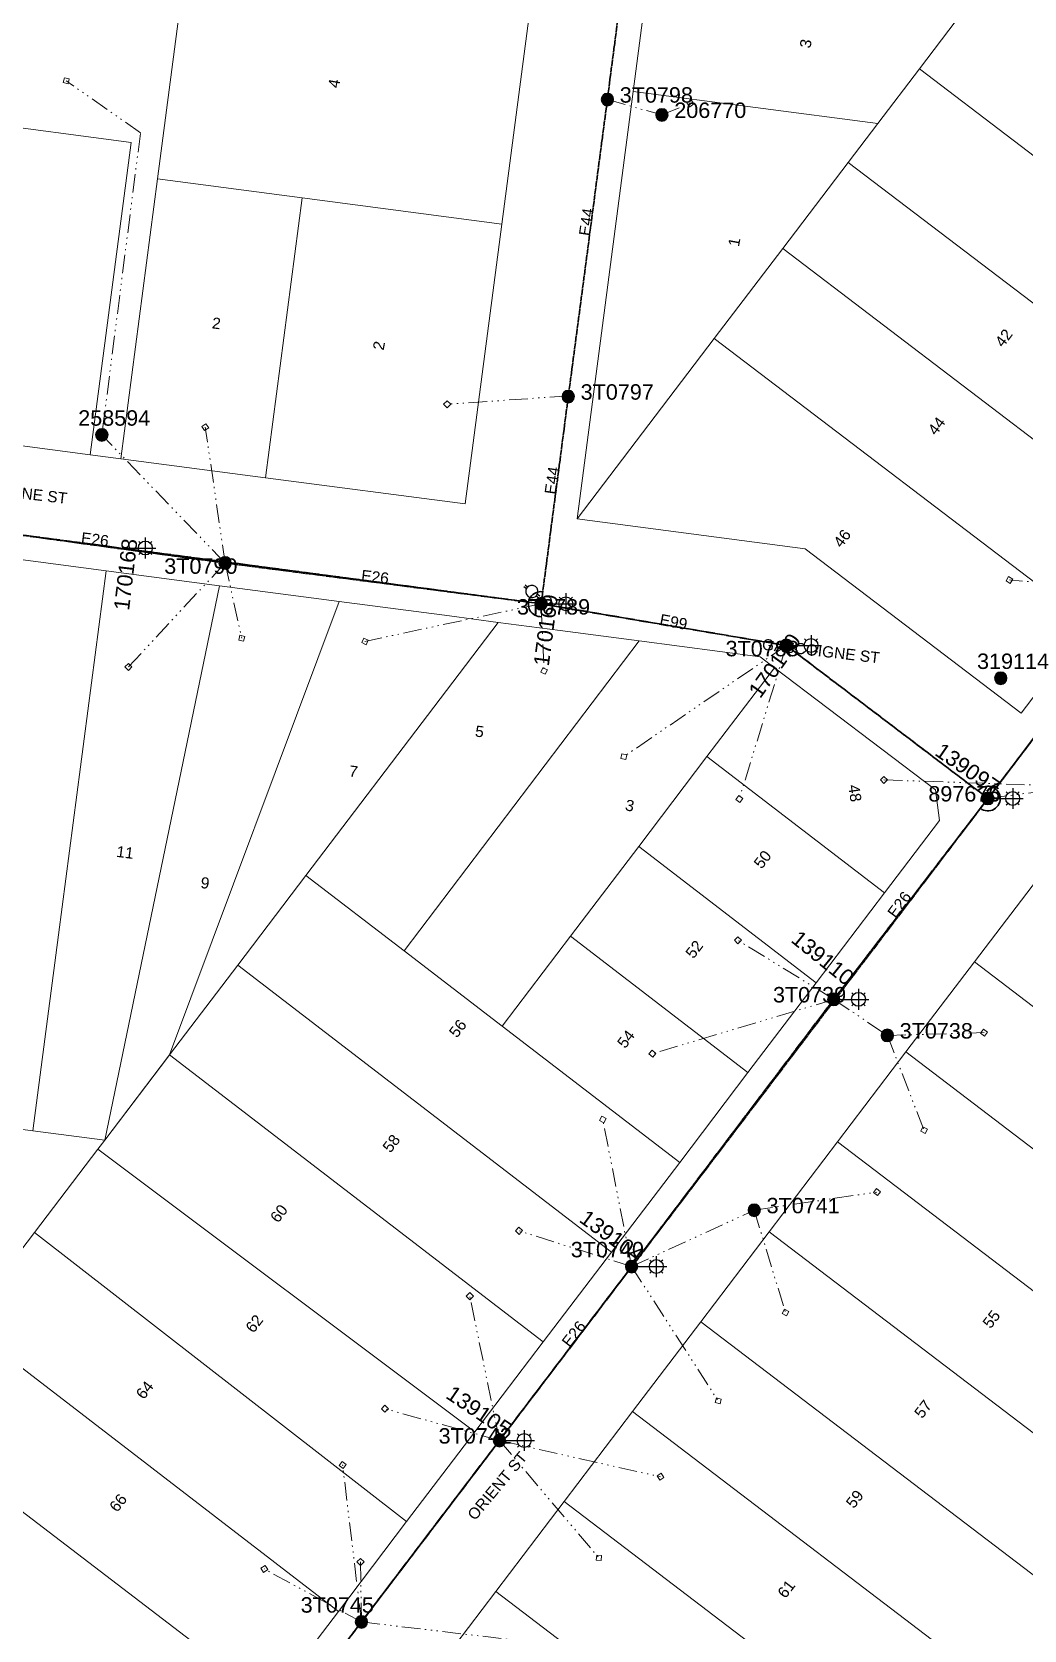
# Model space of a CAD drawing. Header units: metres. Extents: x 264899 to 270320, y 6185871 to 6191197.
# Drawn here: x 267443.8 to 267604.4, y 6186640 to 6186898.8 of the extents above; entities that cross this region are included whole.
import ezdxf
from ezdxf.enums import TextEntityAlignment as Align

# ---------------------------------------------------------------- set-up
doc = ezdxf.new("R2010")
doc.units = ezdxf.units.M
doc.linetypes.add('Cable Exist OH', pattern=[1, 1, 0])
doc.linetypes.add('PHANTOMX2', pattern=[6.6, 3, -0.75, 0.2, -0.75, 0.2, -0.75, 0.2, -0.75])
doc.layers.get('0').update_dxf_attribs({"color": 6})
for name, color, linetype, lineweight in [('_User_HV_Exist', 1, 'Continuous', 35), ('_User_LV_Exist', 5, 'Continuous', 35), ('Cadastre Land Parcels_SP_EXT', 118, 'Continuous', 15), ('Cadastre Roads_SP_EXT', 218, 'Continuous', 15), ('Mains_HV_EXT', 13, 'Continuous', 25), ('Mains_LV_EXT', 163, 'Continuous', 25), ('Mains_SL_EXT', 131, 'Continuous', 25), ('Services_SP_EXT', 42, 'PHANTOMX2', 20)]:
    doc.layers.add(name, color=color, linetype=linetype, lineweight=lineweight)
for name, color, linetype in [('Equip_SP_LV_EXT', 7, 'Continuous'), ('Equip_SP_SL_EXT', 7, 'Continuous'), ('SupportsOH_SP_TR_HV_LV_SL_EXT', 7, 'Continuous')]:
    doc.layers.add(name, color=color, linetype=linetype)
doc.layers.get('0').freeze()
doc.styles.add('iecARIAL', font='arial.ttf', dxfattribs={"height": 2})
doc.styles.add('POLE_LABEL', font='arial.ttf', dxfattribs={"height": 2})
doc.styles.add('SL_LABEL', font='arial.ttf', dxfattribs={"height": 2})
doc.styles.get("Standard").update_dxf_attribs({"font": 'arial.ttf'})

# ---------------------------------------------------------------- blocks, each defined once
blk = doc.blocks.new('LV_OH_LINKS_OPEN_EXT')
for p, q in [((-0.17, 4.97), (-0.17, 5.46)), ((0.17, 4.97), (0.17, 5.46)), ((-0.17, 3), (-0.17, 2.5)), ((0.17, 3), (0.17, 2.5))]:
    blk.add_line(p, q)
blk.add_lwpolyline([(0, 2.99, 1), (0, 4.98, 1)], format="xyb", close=True)
at = {"flags": 9}
for tag, p in [('ACTUAL_STATUS', (0, 0)), ('CONSTRUCTED_VOLTAGE', (0, -0.2)), ('OPERATING_VOLTAGE', (0, -0.6)), ('ORIENTATION', (0, -0.8)), ('OWNED_BY', (0, -1)), ('STATE', (0, -1.2)), ('SWITCH_TYPE', (0, -1.4)), ('NO_PHASES', (0, -0.4)), ('USAGE', (0, -1.6)), ('LEGEND', (0, -1.8)), ('NOTES', (0, -2))]:
    blk.add_attdef(tag, text='', height=0.2, dxfattribs=at).set_placement(p, align=Align.MIDDLE_LEFT)
at = {"flags": 1}
blk.add_attdef('Z', (0, 0), '', height=0.2, dxfattribs=at)
blk = doc.blocks.new('SL_LANTERN_EXT')
at = {"flags": 9}
for tag, p in [('LRATECODE', (-7.4, 0)), ('LOUTREACHVOCAB', (-7.2, 0)), ('LOUTREACH', (-7, 0)), ('LANTNUMBER', (-6.6, 0)), ('LNEW', (-6.4, 0)), ('LMASTVOCAB', (-6.2, 0)), ('LMAST', (-6, 0)), ('LLAMPVOCAB', (-5.8, 0)), ('LLAMP', (-5.6, 0)), ('LEXIST', (-5.4, 0)), ('LCHARGE3PERCENT', (-5.2, 0)), ('LCHARGE3', (-5, 0)), ('LCHARGE2PERCENT', (-4.8, 0)), ('LCHARGE2', (-4.6, 0)), ('LCHARGE1PERCENT', (-4.4, 0)), ('LCHARGE1', (-4.2, 0)), ('LCATEGORY', (-4, 0)), ('LBRACKETVOCAB', (-3.8, 0)), ('LBRACKET', (-3.6, 0)), ('LKINGHEIGHT', (-3.4, 0)), ('CREPLACE', (-3.2, 0)), ('CREMOVE', (-3, 0)), ('CNUMBER', (-2.8, 0)), ('CNEW', (-2.6, 0)), ('CEXIST', (-2.4, 0)), ('USAGE', (-2.2, 0)), ('STATE', (-2, 0)), ('OWNED_BY', (-1.8, 0)), ('ORIENTATION', (-1.6, 0)), ('OPERATING_VOLTAGE', (-1.4, 0)), ('NO_PHASES', (-1.2, 0)), ('LANTERN_TYPE', (-1, 0)), ('LANTERN_PURPOSE', (-0.8, 0)), ('CONTROL_TYPE', (-0.6, 0)), ('CONSTRUCTED_VOLTAGE', (-0.4, 0))]:
    blk.add_attdef(tag, text='', height=0.001, rotation=270, dxfattribs=at).set_placement(p, align=Align.MIDDLE_LEFT)
at = {"style": 'SL_LABEL', "flags": 9}
blk.add_attdef('STREET_CODE', text='', height=0.001, rotation=270, dxfattribs=at).set_placement((0, 0), align=Align.MIDDLE_LEFT)
at = {"flags": 1}
blk.add_attdef('Z', (0, 0), '', height=0.001, rotation=270, dxfattribs=at)
at = {"width": 0.9}
blk.add_attdef('LNUMBER', text='', height=1, dxfattribs=at).set_placement((7, -1), align=Align.MIDDLE_LEFT)
at = {"flags": 9}
for tag, p in [('LREMOVE', (0, -7.6)), ('LREPLACE', (0, -7.8)), ('LTYPE', (0, -8)), ('LTYPEVOCAB', (0, -8.2)), ('LEGEND', (0, -8.4)), ('SUBURB', (0, -8.6)), ('STREETNAME', (0, -8.8)), ('LOCATION', (0, -9)), ('NOTES', (0, -9.2)), ('MAINTAINED_BY', (0, -9.86))]:
    blk.add_attdef(tag, text='', height=0.001, dxfattribs=at).set_placement(p, align=Align.MIDDLE_LEFT)
blk.add_attdef('OPERATED_BY', (0, -9.61), '', height=0.001, dxfattribs=at)
blk.add_wipeout([(5.69, 0), (5.06, -1.06), (4, -1.69), (2.94, -1.06), (2.31, 0), (2.94, 1.06), (4, 1.69), (5.06, 1.06)])
for p, q in [((0, 0), (4, 0)), ((2.94, 1.06), (3.2, 0.8)), ((4, 1.69), (4, 0)), ((5.06, 1.06), (4.8, 0.8)), ((2.94, -1.06), (3.2, -0.8)), ((4, 0), (5.69, 0)), ((4, 0), (4, -1.69)), ((5.06, -1.06), (4.8, -0.8))]:
    blk.add_line(p, q)
blk.add_circle((4, 0), 1.12)
blk = doc.blocks.new('CCP_EXT')
at = {"flags": 9}
blk.add_attdef('NOTES', text='', height=0.2, dxfattribs=at).set_placement((0, -2), align=Align.MIDDLE_LEFT)
blk.add_wipeout([(0, 0.57), (0.57, 0), (0, -0.57), (-0.57, 0)])
blk.add_lwpolyline([(-0.57, 0), (0, 0.57), (0.57, 0), (0, -0.57), (-0.57, 0)])
at = {"flags": 1}
blk.add_attdef('Z', (0, 0), '', height=0.2, dxfattribs=at)
at = {"flags": 9}
for tag, p in [('CCP_TYPE', (0, 0)), ('CONSTRUCTED_VOLTAGE', (0, -0.2)), ('OPERATING_VOLTAGE', (0, -0.6)), ('ORIENTATION', (0, -0.8)), ('OWNED_BY', (0, -1)), ('STATE', (0, -1.8)), ('NO_PHASES', (0, -0.4)), ('USAGE', (0, -1.2)), ('LEGEND', (0, -1.4)), ('LIFE_SUPPORT', (0, -1.6))]:
    blk.add_attdef(tag, text='', height=0.2, dxfattribs=at).set_placement(p, align=Align.MIDDLE_LEFT)
blk = doc.blocks.new('POLE_EXT')
blk.add_hatch(color=256).paths.add_polyline_path([(-1, 0, 1), (1, 0, 1)])
blk.add_lwpolyline([(-1, 0, 1), (1, 0, 1)], format="xyb", close=True)
at = {"flags": 8}
blk.add_attdef('pNumber', text='', height=2, dxfattribs=at).set_placement((2.5, 2.5), align=Align.MIDDLE_CENTER)
at = {"style": 'POLE_LABEL', "flags": 9}
for tag, p in [('STRUCTURE_PLANT_NUMBER', (1.35, 0.03)), ('STREET_CODE', (1.35, -0.2))]:
    blk.add_attdef(tag, text='', height=0.2, dxfattribs=at).set_placement(p, align=Align.MIDDLE_LEFT)
at = {"flags": 9}
for tag, p in [('OWNED_BY', (1.35, -0.4)), ('SPECIAL_USE', (1.35, -0.8)), ('STATE', (1.35, -1)), ('cLV', (1.35, -1.4)), ('hDepth', (1.35, -1.6)), ('hDia', (1.35, -1.8)), ('cHV', (1.35, -2)), ('PARENT', (1.35, -0.6)), ('USAGE', (1.35, -1.2)), ('LBRACKET', (1.35, -2.2)), ('LExisting', (1.35, -2.4)), ('LANTNUMBER', (1.35, -2.6)), ('cLinedev', (1.35, -3.4)), ('pExisting', (1.35, -3.8)), ('pFooting', (1.35, -4.4)), ('pNew', (1.35, -4.6)), ('pRelocate', (1.35, -5)), ('pRemove', (1.35, -5.2)), ('LOther', (1.35, -2.8)), ('LRemove', (1.35, -3)), ('LEGEND', (1.35, -3.2)), ('LOCATION', (1.35, -3.6)), ('PFNUMBER', (1.35, -4)), ('NEWPFNUMBER', (1.35, -4.2)), ('pReplace', (1.35, -5.4)), ('pStay', (1.35, -5.6)), ('pType', (1.35, -5.8)), ('cspan', (1.35, -6)), ('STREETNAME', (1.35, -6.2)), ('SUBURB', (1.35, -6.4)), ('OPERATED_BY', (1.36, -7.01)), ('NOTES', (1.35, -6.6)), ('MAINTAINED_BY', (1.36, -6.81))]:
    blk.add_attdef(tag, text='', height=0.2, dxfattribs=at).set_placement(p, align=Align.MIDDLE_LEFT)
at = {"flags": 1}
blk.add_attdef('Z', (1.35, -7.33), '', height=0.2, dxfattribs=at)

msp = doc.modelspace()

# ---------------------------------------------------------------- linework, layer by layer
at = {"layer": '_User_LV_Exist', "linetype": 'Cable Exist OH'}
for points in [[(267536.91, 6186887.84), (267539.94, 6186911.27)], [(267530.6, 6186839.84), (267536.91, 6186887.84)], [(267485.07, 6186625.42), (267497.1, 6186641.28)]]:
    msp.add_lwpolyline(points, dxfattribs=at)
at = {"layer": 'Cadastre Land Parcels_SP_EXT', "linetype": 'Continuous'}
for points in [[(267464.08, 6186875.01), (267470.02, 6186920.36), (267439.79, 6186924.33), (267434.54, 6186884.22), (267459.8, 6186880.9), (267453.18, 6186830.32), (267458.14, 6186829.67), (267464.08, 6186875.01)], [(267525.76, 6186913.02), (267470.02, 6186920.36), (267464.08, 6186875.01), (267487.48, 6186871.93), (267519.83, 6186867.68), (267525.76, 6186913.02)], [(267587.41, 6186892.8), (267595.77, 6186903.79), (267543.89, 6186910.64), (267541.08, 6186889.15), (267580.67, 6186883.94), (267587.41, 6186892.8)], [(267659.15, 6186861.17), (267598.48, 6186907.36), (267595.77, 6186903.79), (267587.41, 6186892.8), (267648.08, 6186846.6), (267659.15, 6186861.17)], [(267648.08, 6186846.6), (267587.41, 6186892.8), (267580.67, 6186883.94), (267575.91, 6186877.67), (267636.58, 6186831.47), (267648.08, 6186846.6)], [(267554.22, 6186849.14), (267565.29, 6186863.7), (267575.91, 6186877.67), (267580.67, 6186883.94), (267541.08, 6186889.15), (267532.03, 6186819.95), (267554.22, 6186849.14)], [(267459.8, 6186880.9), (267434.54, 6186884.22), (267432.77, 6186870.77), (267427.91, 6186833.65), (267453.18, 6186830.32), (267459.8, 6186880.9)], [(267636.58, 6186831.47), (267575.91, 6186877.67), (267565.29, 6186863.7), (267625.97, 6186817.49), (267636.58, 6186831.47)], [(267487.48, 6186871.93), (267464.08, 6186875.01), (267458.14, 6186829.67), (267481.54, 6186826.59), (267487.48, 6186871.93)], [(267519.83, 6186867.68), (267487.48, 6186871.93), (267481.54, 6186826.59), (267513.89, 6186822.34), (267519.83, 6186867.68)], [(267625.97, 6186817.49), (267565.29, 6186863.7), (267554.22, 6186849.14), (267614.9, 6186802.93), (267625.97, 6186817.49)], [(267614.9, 6186802.93), (267554.22, 6186849.14), (267532.03, 6186819.95), (267568.93, 6186815.1), (267603.92, 6186788.48), (267614.9, 6186802.93)], [(267455.78, 6186811.52), (267425.55, 6186815.5), (267413.69, 6186724.82), (267443.92, 6186720.84), (267455.78, 6186811.52)], [(267474.13, 6186809.11), (267455.78, 6186811.52), (267443.92, 6186720.84), (267455.53, 6186719.31), (267474.13, 6186809.11)], [(267465.73, 6186732.74), (267466.01, 6186733.1), (267493.47, 6186806.56), (267474.13, 6186809.11), (267455.53, 6186719.31), (267465.73, 6186732.74)], [(267477.06, 6186747.64), (267488.11, 6186762.19), (267509.82, 6186790.76), (267519.25, 6186803.17), (267511.34, 6186804.21), (267493.47, 6186806.56), (267466.01, 6186733.1), (267477.06, 6186747.64)], [(267542.07, 6186800.17), (267529.25, 6186801.86), (267519.25, 6186803.17), (267509.82, 6186790.76), (267488.11, 6186762.19), (267503.99, 6186749.99), (267542.07, 6186800.17)], [(267530.93, 6186752.34), (267541.98, 6186766.89), (267553.03, 6186781.43), (267563.97, 6186795.83), (267561.64, 6186797.6), (267542.07, 6186800.17), (267503.99, 6186749.99), (267519.87, 6186737.79), (267530.93, 6186752.34)], [(267590.69, 6186771.09), (267590.02, 6186776.04), (267563.97, 6186795.83), (267553.03, 6186781.43), (267581.78, 6186759.35), (267590.69, 6186771.09)], [(267581.78, 6186759.35), (267553.03, 6186781.43), (267541.98, 6186766.89), (267570.72, 6186744.8), (267581.78, 6186759.35)], [(267570.72, 6186744.8), (267541.98, 6186766.89), (267530.93, 6186752.34), (267559.67, 6186730.26), (267570.72, 6186744.8)], [(267667.95, 6186716.56), (267607.38, 6186762.73), (267596.32, 6186748.17), (267656.89, 6186701.99), (267667.95, 6186716.56)], [(267548.62, 6186715.71), (267519.87, 6186737.79), (267503.99, 6186749.99), (267488.11, 6186762.19), (267477.06, 6186747.64), (267537.57, 6186701.16), (267548.62, 6186715.71)], [(267559.67, 6186730.26), (267530.93, 6186752.34), (267519.87, 6186737.79), (267548.62, 6186715.71), (267559.67, 6186730.26)], [(267537.57, 6186701.16), (267477.06, 6186747.64), (267466.01, 6186733.1), (267526.51, 6186686.62), (267537.57, 6186701.16)], [(267656.89, 6186701.99), (267596.32, 6186748.17), (267585.25, 6186733.6), (267645.82, 6186687.42), (267656.89, 6186701.99)], [(267526.51, 6186686.62), (267466.01, 6186733.1), (267455.53, 6186719.31), (267454.41, 6186717.83), (267515.46, 6186672.07), (267526.51, 6186686.62)], [(267645.82, 6186687.42), (267585.25, 6186733.6), (267574.18, 6186719.03), (267634.75, 6186672.86), (267645.82, 6186687.42)], [(267634.75, 6186672.86), (267574.18, 6186719.03), (267563.12, 6186704.47), (267623.69, 6186658.29), (267634.75, 6186672.86)], [(267515.46, 6186672.07), (267454.41, 6186717.83), (267444.16, 6186704.34), (267504.41, 6186657.52), (267515.46, 6186672.07)], [(267504.41, 6186657.52), (267444.16, 6186704.34), (267434.48, 6186691.6), (267432.89, 6186689.51), (267493.36, 6186642.97), (267504.41, 6186657.52)], [(267623.69, 6186658.29), (267563.12, 6186704.47), (267552.05, 6186689.9), (267612.62, 6186643.73), (267623.69, 6186658.29)], [(267612.62, 6186643.73), (267552.05, 6186689.9), (267540.98, 6186675.34), (267601.55, 6186629.16), (267612.62, 6186643.73)], [(267493.36, 6186642.97), (267432.89, 6186689.51), (267421.7, 6186674.78), (267482.3, 6186628.43), (267493.36, 6186642.97)], [(267482.3, 6186628.43), (267421.7, 6186674.78), (267413.09, 6186663.46), (267410.42, 6186659.94), (267471.25, 6186613.88), (267482.3, 6186628.43)], [(267601.55, 6186629.16), (267540.98, 6186675.34), (267529.91, 6186660.77), (267590.49, 6186614.59), (267601.55, 6186629.16)], [(267588.42, 6186611.87), (267590.49, 6186614.59), (267529.91, 6186660.77), (267518.85, 6186646.21), (267564.51, 6186611.39), (267579.42, 6186600.03), (267588.42, 6186611.87)], [(267579.42, 6186600.03), (267564.51, 6186611.39), (267518.85, 6186646.21), (267507.78, 6186631.64), (267535.11, 6186610.8), (267568.36, 6186585.46), (267579.42, 6186600.03)]]:
    msp.add_lwpolyline(points, close=True, dxfattribs=at)
msp.add_lwpolyline([(267434.48, 6186691.6), (267444.16, 6186704.34), (267454.41, 6186717.83), (267454.41, 6186717.83), (267455.53, 6186719.31), (267443.92, 6186720.84), (267413.69, 6186724.82)], dxfattribs=at)
at = {"layer": 'Mains_LV_EXT', "linetype": 'Cable Exist OH'}
for points in [[(267536.91, 6186887.84), (267539.94, 6186911.27)], [(267530.6, 6186839.84), (267536.91, 6186887.84)], [(267485.07, 6186625.42), (267497.1, 6186641.28)]]:
    msp.add_lwpolyline(points, dxfattribs=at)
at = {"layer": 'Mains_LV_EXT', "linetype": 'Continuous'}
for points in [[(267526.45, 6186808.12, 1.117119), (267526.28, 6186804.09)], [(267597.29, 6186773.05, 2.420969), (267596.92, 6186775.85)]]:
    msp.add_lwpolyline(points, format="xyb", dxfattribs=at)
at = {"layer": 'Services_SP_EXT'}
for points in [[(267536.91, 6186887.84), (267545.74, 6186885.36)], [(267497.1, 6186641.28), (267525.12, 6186637.96)]]:
    msp.add_lwpolyline(points, dxfattribs=at)

# ---------------------------------------------------------------- block references
at = {"layer": 'Equip_SP_LV_EXT', "rotation": 54.13968227639916}
msp.add_blockref('LV_OH_LINKS_OPEN_EXT', (267527.92, 6186805.84), dxfattribs=at)
at = {"layer": 'SupportsOH_SP_TR_HV_LV_SL_EXT'}
ref = msp.add_blockref('POLE_EXT', (267530.58, 6186839.73), dxfattribs=at)
ref.add_attrib('ASSET_NUM', '3T0797', dxfattribs={"layer": '0', "height": 2.5, "style": 'POLE_LABEL'}).set_placement((267532.58, 6186840.48), align=Align.MIDDLE_LEFT)
ref = msp.add_blockref('POLE_EXT', (267455.07, 6186833.52), dxfattribs=at)
ref.add_attrib('ASSET_NUM', '258594', dxfattribs={"layer": '0', "height": 2.5, "style": 'POLE_LABEL'}).set_placement((267457.07, 6186834.27), align=Align.BOTTOM_CENTER)
ref = msp.add_blockref('POLE_EXT', (267475.02, 6186812.78), dxfattribs=at)
ref.add_attrib('ASSET_NUM', '3T0790', dxfattribs={"layer": '0', "height": 2.5, "style": 'POLE_LABEL'}).set_placement((267477.02, 6186813.53), align=Align.TOP_RIGHT)
ref = msp.add_blockref('POLE_EXT', (267600.58, 6186794.12), dxfattribs=at)
ref.add_attrib('ASSET_NUM', '319114', dxfattribs={"layer": '0', "height": 2.5, "style": 'POLE_LABEL'}).set_placement((267602.58, 6186794.87), align=Align.BOTTOM_CENTER)
ref = msp.add_blockref('POLE_EXT', (267582.23, 6186736.26), dxfattribs=at)
ref.add_attrib('ASSET_NUM', '3T0738', dxfattribs={"layer": '0', "height": 2.5, "style": 'POLE_LABEL'}).set_placement((267584.23, 6186737.01), align=Align.MIDDLE_LEFT)
ref = msp.add_blockref('POLE_EXT', (267560.68, 6186707.96), dxfattribs=at)
ref.add_attrib('ASSET_NUM', '3T0741', dxfattribs={"layer": '0', "height": 2.5, "style": 'POLE_LABEL'}).set_placement((267562.68, 6186708.71), align=Align.MIDDLE_LEFT)
ref = msp.add_blockref('POLE_EXT', (267497.1, 6186641.28), dxfattribs=at)
ref.add_attrib('ASSET_NUM', '3T0745', dxfattribs={"layer": '0', "height": 2.5, "style": 'POLE_LABEL'}).set_placement((267499.1, 6186642.03), align=Align.BOTTOM_RIGHT)

# ---------------------------------------------------------------- texts
at = {"layer": 'Cadastre Land Parcels_SP_EXT'}
for s, rotation, p in [('3', 79.6214, (267569.77, 6186896.06)), ('4', 79.6199, (267493.43, 6186889.6)), ('1', 79.6202, (267558.2, 6186863.92)), ('2', 352.8319, (267472.81, 6186850.8)), ('42', 53.01, (267600.94, 6186847.58)), ('2', 79.6201, (267500.68, 6186847.14)), ('44', 53.4651, (267590.09, 6186833.32)), ('46', 53.4651, (267574.8, 6186815.12)), ('5', 352.81, (267515.42, 6186784.69)), ('7', 352.81, (267495.01, 6186778.23)), ('48', 278.1, (267575.9, 6186776.75)), ('3', 349.2, (267539.69, 6186772.75)), ('11', 352.81, (267457.34, 6186765.2)), ('50', 52.011, (267561.88, 6186763.12)), ('9', 352.81, (267470.98, 6186760.16)), ('52', 52.2315, (267550.83, 6186748.57)), ('56', 52.2352, (267512.54, 6186735.75)), ('54', 52.2315, (267539.77, 6186734.03)), ('58', 52.2318, (267501.79, 6186717.13)), ('60', 52.232, (267483.59, 6186705.78)), ('62', 52.2354, (267479.61, 6186687.94)), ('55', 52.2315, (267598.93, 6186688.66)), ('64', 52.2322, (267461.86, 6186677.19)), ('57', 52.4549, (267587.87, 6186674.1)), ('66', 52.2322, (267457.56, 6186658.92)), ('59', 52.0117, (267576.8, 6186659.53)), ('61', 52.2318, (267565.73, 6186644.96))]:
    msp.add_text(s, height=1.8, rotation=rotation, dxfattribs=at).set_placement(p)
at = {"layer": 'Cadastre Roads_SP_EXT'}
msp.add_text('GASCOIGNE ST', height=1.8, rotation=353.3308, dxfattribs=at).set_placement((267430.33, 6186824.58))
at = {"layer": 'Mains_LV_EXT'}
for s, rotation, p in [('E44', 81.7037, (267534.06, 6186865.67)), ('E44', 81.7037, (267528.5, 6186823.81)), ('E26', 353.4337, (267496.98, 6186809.9)), ('E99', 349.3072, (267545.26, 6186802.78)), ('E26', 53.3255, (267583.55, 6186755.14)), ('E26', 51.9083, (267530.8, 6186685.61))]:
    msp.add_text(s, height=1.8, rotation=rotation, dxfattribs=at).set_placement(p)

# ---------------------------------------------------------------- next in the draw order: block references
at = {"layer": 'Equip_SP_SL_EXT'}
ref = msp.add_blockref('SL_LANTERN_EXT', (267458.11, 6186815.21), dxfattribs=at)
ref.add_attrib('ASSET_NUM', '170168', dxfattribs={"layer": '0', "height": 2.5, "rotation": 83.2075, "style": 'iecARIAL'}).set_placement((267459.61, 6186816.71), align=Align.MIDDLE_RIGHT)
ref = msp.add_blockref('SL_LANTERN_EXT', (267526.19, 6186806.18), dxfattribs=at)
ref.add_attrib('ASSET_NUM', '170169', dxfattribs={"layer": '0', "height": 2.5, "rotation": 82.5456, "style": 'iecARIAL'}).set_placement((267527.69, 6186807.68), align=Align.MIDDLE_RIGHT)
ref = msp.add_blockref('SL_LANTERN_EXT', (267565.88, 6186799.42), dxfattribs=at)
ref.add_attrib('ASSET_NUM', '170170', dxfattribs={"layer": '0', "height": 2.5, "rotation": 54.5345, "style": 'iecARIAL'}).set_placement((267567.38, 6186800.92), align=Align.MIDDLE_RIGHT)
ref = msp.add_blockref('SL_LANTERN_EXT', (267598.52, 6186774.65), dxfattribs=at)
ref.add_attrib('ASSET_NUM', '139097', dxfattribs={"layer": '0', "height": 2.5, "rotation": 325.1877, "style": 'iecARIAL'}).set_placement((267600.02, 6186776.15), align=Align.MIDDLE_RIGHT)
ref = msp.add_blockref('SL_LANTERN_EXT', (267573.56, 6186742.11), dxfattribs=at)
ref.add_attrib('ASSET_NUM', '139110', dxfattribs={"layer": '0', "height": 2.5, "rotation": 321.086, "style": 'iecARIAL'}).set_placement((267575.06, 6186743.61), align=Align.BOTTOM_RIGHT)
ref = msp.add_blockref('SL_LANTERN_EXT', (267540.83, 6186698.83), dxfattribs=at)
ref.add_attrib('ASSET_NUM', '139104', dxfattribs={"layer": '0', "height": 2.5, "rotation": 323.8862, "style": 'iecARIAL'}).set_placement((267542.33, 6186700.33), align=Align.MIDDLE_RIGHT)
ref = msp.add_blockref('SL_LANTERN_EXT', (267519.43, 6186670.66), dxfattribs=at)
ref.add_attrib('ASSET_NUM', '139105', dxfattribs={"layer": '0', "height": 2.5, "rotation": 325.9187, "style": 'iecARIAL'}).set_placement((267520.93, 6186672.16), align=Align.MIDDLE_RIGHT)
at = {"layer": 'Services_SP_EXT'}
for p, rotation in [((267449.32, 6186890.88), 121.8201712036368), ((267550.36, 6186887.23), 350.3114019137241), ((267471.82, 6186834.78), 79.12283404416043), ((267602, 6186810.04), 193.3872654498867), ((267477.72, 6186800.6), 301.3770138063895), ((267497.67, 6186800.09), 199.5116295782166), ((267539.58, 6186781.42), 212.9485356823345), ((267558.25, 6186774.54), 278.4936869542514), ((267597.89, 6186736.72), 7.445995725498572), ((267544.21, 6186733.31), 185.0633164130896), ((267536.17, 6186722.64), 105.2024854064608), ((267588.17, 6186720.92), 288.6719020856705), ((267580.55, 6186710.89), 6.550135245058416), ((267522.61, 6186704.62), 182.784499559627), ((267565.74, 6186691.39), 284.5484429853303), ((267554.86, 6186677.08), 300.4635461499166), ((267500.9, 6186675.8), 180.1020202976429), ((267494.05, 6186666.7), 96.42795508391869), ((267545.51, 6186664.79), 347.5959095130484), ((267535.54, 6186651.65), 309.362926823708), ((267481.37, 6186649.86), 168.0747812884383)]:
    msp.add_blockref('CCP_EXT', p, dxfattribs=dict(at, rotation=rotation))
for p in [(267510.97, 6186838.5), (267459.38, 6186795.95), (267581.67, 6186777.65), (267558.05, 6186751.68), (267514.64, 6186694.04), (267496.94, 6186650.99)]:
    msp.add_blockref('CCP_EXT', p, dxfattribs=at)

# ---------------------------------------------------------------- next in the draw order: linework, layer by layer
at = {"layer": '_User_HV_Exist', "linetype": 'Cable Exist OH'}
for points in [[(267651.34, 6186844.24), (267598.52, 6186774.65)], [(267461.51, 6186594.45), (267598.52, 6186774.65)]]:
    msp.add_lwpolyline(points, dxfattribs=at)
at = {"layer": '_User_LV_Exist', "linetype": 'Cable Exist OH'}
for points in [[(267526.19, 6186806.18), (267530.58, 6186839.73), (267530.6, 6186839.84)], [(267426.01, 6186819.47), (267475.02, 6186812.78)], [(267475.02, 6186812.78), (267526.19, 6186806.18)], [(267623.84, 6186808.1), (267598.52, 6186774.65)], [(267526.19, 6186806.18), (267527.92, 6186805.84)], [(267565.88, 6186799.42), (267527.92, 6186805.84)], [(267565.88, 6186799.42), (267598.52, 6186774.65)], [(267573.56, 6186742.11), (267598.52, 6186774.65)], [(267540.83, 6186698.83), (267573.56, 6186742.11)], [(267519.43, 6186670.66), (267540.83, 6186698.83)], [(267497.1, 6186641.28), (267519.43, 6186670.66)]]:
    msp.add_lwpolyline(points, dxfattribs=at)
at = {"layer": '_User_LV_Exist', "linetype": 'Continuous'}
for points in [[(267526.45, 6186808.12, 1.117119), (267526.28, 6186804.09)], [(267597.29, 6186773.05, 2.420969), (267596.92, 6186775.85)]]:
    msp.add_lwpolyline(points, format="xyb", dxfattribs=at)
at = {"layer": 'Mains_HV_EXT', "linetype": 'Cable Exist OH'}
for points in [[(267651.34, 6186844.24), (267598.52, 6186774.65)], [(267461.51, 6186594.45), (267598.52, 6186774.65)]]:
    msp.add_lwpolyline(points, dxfattribs=at)
at = {"layer": 'Mains_LV_EXT', "linetype": 'Cable Exist OH'}
for points in [[(267526.19, 6186806.18), (267530.58, 6186839.73), (267530.6, 6186839.84)], [(267426.01, 6186819.47), (267475.02, 6186812.78)], [(267475.02, 6186812.78), (267526.19, 6186806.18)], [(267623.84, 6186808.1), (267598.52, 6186774.65)], [(267526.19, 6186806.18), (267527.92, 6186805.84)], [(267565.88, 6186799.42), (267527.92, 6186805.84)], [(267565.88, 6186799.42), (267598.52, 6186774.65)], [(267573.56, 6186742.11), (267598.52, 6186774.65)], [(267540.83, 6186698.83), (267573.56, 6186742.11)], [(267519.43, 6186670.66), (267540.83, 6186698.83)], [(267497.1, 6186641.28), (267519.43, 6186670.66)]]:
    msp.add_lwpolyline(points, dxfattribs=at)
at = {"layer": 'Mains_SL_EXT', "linetype": 'Cable Exist OH'}
for points in [[(267458.11, 6186815.21), (267426.01, 6186819.47), (267365.59, 6186827.42)], [(267526.19, 6186806.18), (267458.11, 6186815.21)], [(267623.84, 6186808.06), (267598.52, 6186774.65)], [(267565.88, 6186799.42), (267526.19, 6186806.18)], [(267598.52, 6186774.65), (267565.88, 6186799.42)], [(267598.52, 6186774.65), (267573.56, 6186742.11)], [(267573.56, 6186742.11), (267540.83, 6186698.83)], [(267540.83, 6186698.83), (267519.43, 6186670.66)], [(267519.43, 6186670.66), (267497.1, 6186641.28), (267485.07, 6186625.42)]]:
    msp.add_lwpolyline(points, dxfattribs=at)
at = {"layer": 'Services_SP_EXT'}
for points in [[(267455.07, 6186833.52), (267461.33, 6186882.43), (267449.32, 6186890.88)], [(267545.74, 6186885.36), (267550.36, 6186887.23)], [(267530.6, 6186839.84), (267510.97, 6186838.5)], [(267475.02, 6186812.78), (267471.82, 6186834.78)], [(267475.02, 6186812.78), (267455.07, 6186833.52)], [(267459.38, 6186795.95), (267475.02, 6186812.78)], [(267475.02, 6186812.78), (267477.72, 6186800.6)], [(267623.84, 6186808.1), (267602, 6186810.04)], [(267526.19, 6186806.18), (267497.67, 6186800.09)], [(267565.88, 6186799.42), (267539.58, 6186781.42)], [(267565.88, 6186799.42), (267558.25, 6186774.54)], [(267581.67, 6186777.65), (267612.95, 6186776.59)], [(267598.52, 6186774.65), (267612.95, 6186776.59)], [(267573.56, 6186742.11), (267558.05, 6186751.68)], [(267573.56, 6186742.11), (267544.21, 6186733.31)], [(267573.56, 6186742.11), (267582.23, 6186736.26)], [(267582.23, 6186736.26), (267597.89, 6186736.72)], [(267582.23, 6186736.26), (267588.17, 6186720.92)], [(267540.83, 6186698.83), (267536.17, 6186722.64)], [(267560.68, 6186707.96), (267580.55, 6186710.89)], [(267540.83, 6186698.83), (267560.68, 6186707.96)], [(267560.68, 6186707.96), (267565.74, 6186691.39)], [(267540.83, 6186698.83), (267522.61, 6186704.62)], [(267540.83, 6186698.83), (267554.86, 6186677.08)], [(267519.43, 6186670.66), (267514.64, 6186694.04)], [(267519.43, 6186670.66), (267500.9, 6186675.8)], [(267519.43, 6186670.66), (267535.54, 6186651.65)], [(267519.43, 6186670.66), (267545.51, 6186664.79)], [(267497.1, 6186641.28), (267494.05, 6186666.7)], [(267497.1, 6186641.28), (267481.37, 6186649.86)], [(267496.94, 6186650.99), (267497.1, 6186641.28)]]:
    msp.add_lwpolyline(points, dxfattribs=at)

# ---------------------------------------------------------------- next in the draw order: block references
at = {"layer": 'Services_SP_EXT', "rotation": 290.8460767747488}
msp.add_blockref('CCP_EXT', (267526.66, 6186795.29), dxfattribs=at)
at = {"layer": 'SupportsOH_SP_TR_HV_LV_SL_EXT'}
ref = msp.add_blockref('POLE_EXT', (267536.91, 6186887.84), dxfattribs=at)
ref.add_attrib('ASSET_NUM', '3T0798', dxfattribs={"layer": '0', "height": 2.5, "style": 'POLE_LABEL'}).set_placement((267538.91, 6186888.59), align=Align.MIDDLE_LEFT)
ref = msp.add_blockref('POLE_EXT', (267545.74, 6186885.36), dxfattribs=at)
ref.add_attrib('ASSET_NUM', '206770', dxfattribs={"layer": '0', "height": 2.5, "style": 'POLE_LABEL'}).set_placement((267547.74, 6186886.11), align=Align.MIDDLE_LEFT)
ref = msp.add_blockref('POLE_EXT', (267526.19, 6186806.18), dxfattribs=at)
ref.add_attrib('ASSET_NUM', '3T0789', dxfattribs={"layer": '0', "height": 2.5, "style": 'POLE_LABEL'}).set_placement((267528.19, 6186806.93), align=Align.TOP_CENTER)
ref = msp.add_blockref('POLE_EXT', (267565.88, 6186799.42), dxfattribs=at)
ref.add_attrib('ASSET_NUM', '3T0788', dxfattribs={"layer": '0', "height": 2.5, "style": 'POLE_LABEL'}).set_placement((267567.88, 6186800.17), align=Align.TOP_RIGHT)
ref = msp.add_blockref('POLE_EXT', (267598.52, 6186774.65), dxfattribs=at)
ref.add_attrib('ASSET_NUM', '897676', dxfattribs={"layer": '0', "height": 2.5, "style": 'POLE_LABEL'}).set_placement((267600.52, 6186775.4), align=Align.MIDDLE_RIGHT)
ref = msp.add_blockref('POLE_EXT', (267573.56, 6186742.11), dxfattribs=at)
ref.add_attrib('ASSET_NUM', '3T0739', dxfattribs={"layer": '0', "height": 2.5, "style": 'POLE_LABEL'}).set_placement((267575.56, 6186742.86), align=Align.MIDDLE_RIGHT)
ref = msp.add_blockref('POLE_EXT', (267540.83, 6186698.83), dxfattribs=at)
ref.add_attrib('ASSET_NUM', '3T0740', dxfattribs={"layer": '0', "height": 2.5, "style": 'POLE_LABEL'}).set_placement((267542.83, 6186699.58), align=Align.BOTTOM_RIGHT)
ref = msp.add_blockref('POLE_EXT', (267519.43, 6186670.66), dxfattribs=at)
ref.add_attrib('ASSET_NUM', '3T0742', dxfattribs={"layer": '0', "height": 2.5, "style": 'POLE_LABEL'}).set_placement((267521.43, 6186671.41), align=Align.MIDDLE_RIGHT)

# ---------------------------------------------------------------- next in the draw order: texts
at = {"layer": 'Cadastre Roads_SP_EXT'}
for s, rotation, p in [('GASCOIGNE ST', 353.3237, (267561.87, 6186798.75)), ('ORIENT ST', 50.1357, (267515.48, 6186657.59))]:
    msp.add_text(s, height=1.8, rotation=rotation, dxfattribs=at).set_placement(p)
at = {"layer": 'Mains_LV_EXT'}
msp.add_text('E26', height=1.8, rotation=353.0091, dxfattribs=at).set_placement((267451.63, 6186815.99))

# ---------------------------------------------------------------- next in the draw order: linework, layer by layer
at = {"layer": '_User_HV_Exist', "linetype": 'Cable Exist OH'}
msp.add_lwpolyline([(267365.59, 6186827.42), (267426.03, 6186819.4), (267526.19, 6186806.18), (267565.88, 6186799.42), (267598.52, 6186774.65)], dxfattribs=at)
at = {"layer": 'Mains_HV_EXT', "linetype": 'Cable Exist OH'}
msp.add_lwpolyline([(267365.59, 6186827.42), (267426.03, 6186819.4), (267526.19, 6186806.18), (267565.88, 6186799.42), (267598.52, 6186774.65)], dxfattribs=at)
at = {"layer": 'Services_SP_EXT'}
msp.add_lwpolyline([(267526.19, 6186806.18), (267526.66, 6186795.29)], dxfattribs=at)

doc.saveas('drawing.dxf')
